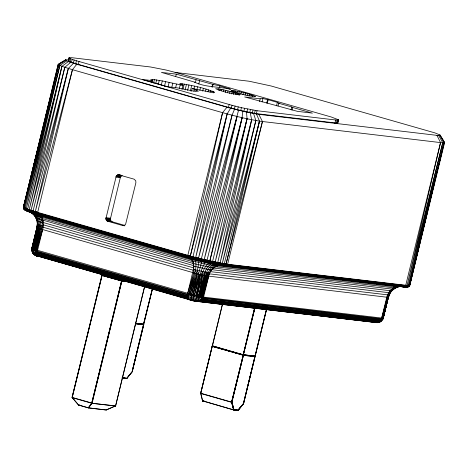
<?xml version="1.0" encoding="UTF-8"?>
<svg xmlns="http://www.w3.org/2000/svg" width="468" height="468" viewBox="0 0 468 468"><rect width="100%" height="100%" fill="white"/><g stroke="black" fill="none" stroke-linecap="round" stroke-linejoin="round"><path stroke-width="0.7" d="M225.535 265.888C217.86 263.127 210.167 268.41 208.681 276.202L203.592 297.098C202.351 303.141 195.296 301.725 191.055 300.193C187.37 300.351 186.744 296.267 187.645 293.53L193.22 270.206L193.764 269.398L193.729 263.344L192.793 261.671L42.664 218.679C39.177 215.976 33.994 216.368 31.198 212.519L31.099 212.25C35.837 215.608 38.429 221.826 36.913 227.518L31.824 248.397L31.877 251.369L32.468 251.708L191.038 297.268L200.743 299.391L202.761 299.064L380.858 320.071L382.801 319.433L388.393 297.203L383.304 318.088C382.508 321.58 378.565 323.365 375.266 322.475C377.957 323.207 381.075 322.119 382.344 319.533L382.35 318.17L387.311 297.268L388.393 297.203L388.814 294.951M27.144 209.003L34.258 211.349L34.673 213.66L38.288 214.812L27.928 211.437L27.279 210.647L27.144 209.003L24.16 207.71L23.47 206.932L58.202 64.35L65.83 59.758L68.685 59.892M30.748 212.279C37.083 214.724 39.084 222.119 38.399 228.314L197.022 273.786L192.974 294.939L194.033 296.654L199.257 297.8L382.344 319.533L383.169 318.164L388.387 297.121L383.304 318.088L382.847 318.187L203.592 297.098L195.776 295.606L32.503 248.877L31.824 248.397L36.925 227.577L37.335 224.055L37.188 220.533L35.995 217.287M34.778 237.165L31.964 248.321C30.601 252.749 34.971 256.136 39.072 256.698C36.656 255.873 37.107 252.521 37.516 250.544L42.611 229.653C44.361 223.183 43.828 213.858 35.047 213.683M193.945 300.871C196.952 302.328 199.21 299.07 199.684 296.443L204.703 275.535L194.565 273.148L193.22 270.206C193.676 265.923 194.852 258.792 189.008 257.868L214.607 264.098L205.604 262.121C198.596 271.44 199.608 284.965 195.776 295.606L196.747 297.274L195.753 299.549L194.665 300.795L188.528 299.432L199.035 301.597L377.922 322.663L199.66 301.468C195.694 301.427 191.465 300.789 187.978 298.859L37.855 255.867C34.345 254.732 27.53 250.433 37.329 254.481L187.452 297.467L197.982 300.011L380.905 321.58L380.671 321.335L379.267 322.329L375.599 322.505L378.232 322.592L377.378 322.107M221.949 265.333L218.702 265.286L213.291 267.749L211.056 270.054L210.571 271.651L209.319 272.902L195.536 269.89L193.22 270.206L43.091 227.22L40.962 229.162C42.857 224.78 42.436 219.088 39.125 215.485C35.691 213.303 31.42 213.01 27.782 211.191M105.873 218.708L116.263 176.103L117.304 175.085L118.632 174.786L134.088 179.168L135.755 180.753L135.884 182.783L125.588 224.353L124.119 225.558L122.774 225.594L107.336 221.124L106.318 220.153L105.873 218.708L110.325 219.235L110.77 220.68L111.788 221.651L124.494 225.336M105.967 217.673L110.419 218.199L110.325 219.235L120.323 177.577L121.007 176.22L122.183 175.424L117.731 174.897M127.559 281.759L121.621 281.034L101.819 275.354L121.698 280.724L121.879 281.087L92.126 403.123L88.458 407.926L78.507 405.031L72.066 397.396L101.819 275.354L102.182 275.137L72.107 397.414L78.653 405.118L80.069 405.288M122.218 378.033L126.793 378.477L122.13 377.933L126.682 378.542L132.21 371.767L152.486 288.686L143.471 324.418L143.688 324.78L143.471 324.418L152.17 289.347M222.423 304.621L212.256 345.94L243.418 355.142L231.988 402.188L233.883 409.699L233.561 409.915L202.562 400.848L233.696 409.909L238.212 410.208L237.89 410.424L243.588 403.539L238.025 410.424L233.561 409.915L231.59 402.094L254.984 307.839M238.019 410.354L243.559 403.65L266.427 309.915L243.559 403.65L237.89 410.424L243.366 403.697M23.669 208.529L34.164 212.454L187.668 256.171C201.1 258.043 214.098 262.718 227.659 264.256L405.75 285.264L409.792 285.24L444.6 142.506L440.195 135.281L436.942 135.351L258.845 114.344L246.531 112.104L226.957 107.213L76.828 64.221L72.446 69.679L37.668 212.349L37.557 213.695L38.019 214.713L28.367 211.665L24.628 209.904L23.874 209.061L23.435 207.131L23.874 209.061L25.085 209.746L34.252 212.946L190.043 257.57L215.45 263.695L226.559 265.801L406.645 287.118L408.055 285.462C413.437 284.854 404.662 288.931 403.182 287.013L407.967 287.071L408.856 286.51M226.957 107.213L222.575 112.665L187.691 255.897L188.276 257.769L209.968 263.221L225.336 266.052L226.775 265.649L227.571 264.531L262.437 121.581L258.845 114.344M123.944 281.052L121.534 280.853L101.854 275.377L102.094 275.166L72.207 397.66L92.003 403.311L115.614 405.891L144.635 286.668M124.541 281.063L121.475 280.999L91.722 403.246L88.37 407.827L78.495 404.984L79.911 405.153M222.323 304.569L212.396 346.074L212.238 345.764L212.46 346.127L212.098 346.343L243.161 355.247L255.031 356.663L243.161 355.247L231.73 402.135L200.708 393.249L212.238 346.174L243.354 355.013L231.578 402.305L200.702 393.43L212.209 346.209L200.667 393.336L202.597 400.941L204.949 401.357M187.645 293.53L193.746 272.92L188.622 295.273L188.546 297.771L189.084 299.421L38.113 256.195C34.48 255.914 31.444 252.597 32.503 248.877C34.503 237.884 43.805 220.82 31.198 212.519M106.265 409.939L115.578 405.873L106.142 410.015L88.37 407.827L91.857 403.317L121.698 280.724M243.161 355.247L254.557 308.5M37.428 222.598L37.112 227.419L31.695 249.941L35.521 251.427L194.033 296.654L195.776 295.606L201.556 274.868L196.747 297.274L198.444 296.191L204.703 275.535M242.599 111.22L242.131 117.679L209.834 260.916L187.732 255.622L34.164 211.91L27.068 209.57L23.599 207.962L23.47 206.932L42.295 130.578M190.166 256.008L190.043 257.57L190.482 258.389L209.88 263.197L225.582 266.07L216.59 264.596M406.856 287.036L403.428 287.059L406.645 287.118L226.325 265.918L215.163 263.993L190.131 257.956L37.715 214.321L25.395 210.208L24.196 209.529L23.47 208.079M37.335 224.055L37.042 227.694L31.695 249.941L36.925 227.577L42.611 229.653L36.603 250.275L35.521 251.427L36.247 255.06L36.913 255.838L38.721 256.61L36.65 255.967L34.737 254.569L34.094 253.469L33.62 250.807L38.592 228.384L33.082 249.116L32.321 250.298L32.093 248.672L37.27 227.828L32.503 248.877L38.048 228.179L33.082 249.116L33.62 250.807L34.714 249.69L39.961 228.852L35.521 251.427L37.212 252.626L187.335 295.612L188.505 296.595L187.364 296.887L37.241 253.902L35.533 252.784L37.212 252.626M124.447 377.945L126.799 378.46L132.21 371.767L143.688 324.78L143.471 324.418L132.292 370.902L143.653 324.763L135.626 323.558M23.663 207.388L23.599 207.962L24.16 207.71L25.804 210.571L35.153 213.894L25.804 210.571M24.909 208.084L24.833 208.658L25.904 208.517L27.068 209.57L28.612 209.535L30.215 210.67L32.187 210.711L37.545 213.186M37.399 225.354L37.592 223.973L37.615 225.348M30.297 210.103L30.373 211.723L31.508 212.747M220.603 263.139L220.176 264.163L219.147 264.993L209.348 262.969C198.97 269.346 203.065 286.767 198.444 296.191L199.257 297.8L200.836 296.659L206.528 275.88L387.311 297.268L381.478 318.796L379.993 321.147L377.752 322.475M115.38 406.037L91.722 403.246L121.815 280.8M26.547 210.892L25.132 210.167L25.225 209.828M215.221 264.221L224.09 265.713C215.339 262.489 206.844 265.479 206.049 275.792L208.681 276.202L202.802 296.993L199.894 300.362L197.876 301.427L198.409 301.644L195.22 301.14M220.475 265.309L406.113 287.253L219.773 265.379L215.888 266.128L211.986 269.703L211.056 270.054L209.319 272.902L209.453 273.839L207.499 276.038C207.821 270.241 212.999 264.385 219.1 264.888M221.569 265.268C218.158 265.286 214.701 263.314 211.232 263.952C207.078 266.146 204.873 270.972 204.376 275.471L206.049 275.792L208.073 272.709M194.202 259.278C198.022 263.139 194.109 269.199 196.519 273.663C197.467 269.381 199.263 264.578 197.929 260.255L189.008 257.868A26.348 1.837 13.7 0 0 205.879 262.203M191.166 300.216L191.038 297.268L195.899 273.499L190.213 294.237L187.335 295.612M195.209 257.365L195.168 259.652L205.083 262.109L214.59 264.198L215.45 263.695L216.093 262.261M382.344 319.533L387.744 297.297L382.35 318.17L381.478 318.796L203.381 297.783L202.802 296.993L207.33 276.015L201.421 298.198L202.761 299.064M37.387 224.213L37.756 224.441L37.042 227.694L31.865 248.514M201.878 296.847L206.528 275.88L205.651 275.716L199.684 296.443M24.061 205.393L23.71 206.815C25.962 209.927 33.649 210.606 37.668 212.349L190.318 256.049L222.575 112.665L72.446 69.679L61.922 66.327L58.202 64.35L65.83 59.758M205.651 275.716L200.836 296.659L201.421 298.198M246.531 112.104L247.046 118.778L209.834 260.916L226.079 264.046L259.477 121.165L256.482 114.011M234.521 109.255L232.029 115.222L198.496 258.213L238.557 110.267M192.564 300.561L194.033 296.654L199.298 274.347L198.157 274.072L192.974 294.939L191.272 295.975L190.213 294.237L194.805 273.213L188.896 293.881L187.498 294.232L37.37 251.246L36.603 250.275L41.658 229.373L35.749 250.017L40.774 229.104M253.58 113.519L255.85 120.551L222.271 263.437L259.477 121.165L440.534 142.588L444.6 142.506L439.891 134.913L434.93 132.894L271.107 85.989L249.146 81.233L175.108 72.446M383.169 318.164L388.071 297.291L382.847 318.187M436.942 135.351L440.534 142.588L407.084 285.398L442.728 142.781L438.697 135.509M73.534 63.25L70.697 62.349L64.783 67.333L31.04 210.348L68.328 68.457L73.534 63.25L76.828 64.221M200.503 258.716L200.105 260.904M37.247 227.407L36.586 230.192C37.469 227.805 36.1 226.752 38.399 228.314C40.921 222.587 38.007 214.958 32.076 212.7C35.077 213.665 37.879 215.491 41.114 216.011L192.038 259.278L208.155 263.297L219.773 265.379M217.708 262.583L251.661 119.744L250.228 112.876M383.035 317.807L382.531 319.158L382.801 319.433L388.083 297.689L384.427 312.255M27.624 209.178L61.922 66.327L68.41 61.548L70.697 62.349M192.962 256.768L227.144 113.935L230.613 108.225M384.538 311.524L385.041 309.43M420.691 239.721L409.792 285.24L444.097 142.752L439.797 135.486M421.03 238.306L424.441 224.149M424.78 222.733L427.682 210.699M428.536 207.16L429.045 205.037M430.408 199.374L431.432 195.127M431.771 193.711L432.795 189.464M433.649 185.925L434.158 183.801M435.521 178.138L436.036 176.015M31.964 248.321L37.03 227.436M212.56 261.518L247.046 118.778L259.477 121.165L224.277 263.776M408.166 285.468L442.728 142.781L408.979 285.462L444.097 142.752L409.523 285.386M58.202 64.35L23.459 207.172L58.582 64.812L65.736 60.331L68.41 61.548M23.751 207.453L58.582 64.812L24.318 207.798L59.834 65.479L66.743 60.869M25.161 208.201L59.834 65.479L26.266 208.664L61.922 66.327L29.221 209.74L64.783 67.333M68.422 60.43L69.088 57.699L71.897 57.71L150.556 66.988L166.181 70.048L178.46 73.224L331.198 116.982L338.475 119.767L337.685 123.429M68.305 61.361L69.088 57.699M68.849 61.723L69.679 58.313L69.135 57.944M69.878 62.197L70.709 58.781L69.679 58.313M71.37 62.77L72.201 59.354L70.709 58.781M73.283 63.42L74.12 60.009L72.201 59.354M75.576 64.139L76.407 60.729L74.12 60.009M78.191 64.912L79.022 61.495L76.407 60.729M151.731 82.672L152.229 80.625L150.696 79.718L152.662 79.396L162.297 80.923L182.97 85.387L181.97 89.482M151.825 82.807L152.662 79.396M153.568 82.988L154.399 79.578M155.791 83.31L156.622 79.893M158.278 84.445L159.278 80.35M161.302 85.018L162.297 80.923M164.449 86.387L165.614 81.608M168.141 86.475L169.141 82.38M171.803 87.323L172.797 83.228M175.787 76.196L176.29 74.149L212.653 84.339L219.919 85.919L230.502 89.277C218.679 86.358 205.867 87.586 194.723 82.222L195.138 82.274L161.448 72.4L176.29 74.149M175.67 87.539L176.5 84.123M179.32 88.47L180.151 85.053M180.724 85.036L181.057 83.667C192.395 85.492 204.083 87.656 214.59 92.29L208.763 91.851L192.161 88.493L191.494 91.225M182.111 85.176L182.444 83.807M183.093 88.856L184.257 84.076M185.112 89.92L186.445 84.456M187.609 90.406L188.943 84.942M190.347 90.985L191.681 85.521M144.53 286.638L115.614 405.891M195.39 82.543L196.057 79.812M193.91 88.902L194.577 86.171M193.933 91.307L194.431 89.259L192.161 88.493M195.893 91.301L196.221 89.932L194.431 89.259M196.876 89.61L197.543 86.878M198.812 84.029L199.643 80.613M199.836 90.353L200.503 87.621M202.697 91.108L203.358 88.376M205.54 91.166L206.037 89.119M207.962 91.88L208.459 89.833M210.05 92.547L210.547 90.499M211.986 87.071L212.653 84.339M212.408 87.118L213.075 84.386M211.916 92.453L212.25 91.09M213.18 92.962L213.513 91.593M218.269 90.225L218.603 88.861L221.885 89.458L234.105 92.43L240.09 94.671C231.859 94.033 223.271 91.921 215.654 88.721L218.603 88.861M219.416 87.966L219.919 85.919M219.796 90.482L220.13 89.119M221.551 90.821L221.885 89.458M223.493 91.225L223.827 89.862M225.395 92.371L225.892 90.324M227.518 92.875L228.015 90.827M229.636 93.407L230.133 91.359M231.543 91.792L231.876 90.423C239.868 91.675 248.151 93.196 255.522 96.49C247.291 95.852 238.709 93.74 231.087 90.54L231.876 90.423M228.314 107.897L229.15 104.487L79.022 61.495M231.683 93.945L232.186 91.898M233.707 92.044L234.041 90.681M233.602 94.477L234.105 92.43M231.35 108.014L232.017 105.282L229.15 104.487M235.228 92.307L235.562 90.938M235.503 94.308L235.837 92.939M236.989 92.641L237.323 91.278M236.989 94.782L237.323 93.413M234.24 109.506L235.071 106.096L232.017 105.282M238.932 93.05L239.265 91.681M239.066 95.56L239.4 94.191M240.827 94.191L241.324 92.143M237.399 110.308L238.235 106.897L235.071 106.096M242.951 94.694L243.448 92.646M240.763 110.395L241.429 107.669L257.055 110.723L335.708 120.001L338.516 120.013M245.068 95.226L245.571 93.179M247.122 95.764L247.619 93.717M243.746 111.805L244.577 108.389M249.04 96.297L249.538 94.249M246.934 111.776L247.601 109.05M250.936 96.127L251.269 94.764M252.427 96.601L252.755 95.238M249.76 112.355L250.427 109.623M252.153 113.513L252.983 110.103M254.545 113.203L255.212 110.471M256.218 114.139L257.055 110.723M259.553 101.527L260.214 98.795L262.922 98.561L268.164 99.737L277.378 102.375L279.127 103.305L278.706 103.252L278.045 105.984M262.092 101.971L262.922 98.561M266.713 103.077L267.55 99.661M267.333 103.147L268.164 99.737M276.547 105.786L277.378 102.375M291.055 109.711L291.722 106.979L278.706 103.252M291.968 110.196L292.635 107.464L291.722 106.979M254.411 308.465L243.173 354.89M254.703 308.535L243.448 354.697L255.083 356.224L243.237 354.937L212.098 346.343L212.326 346.127M254.715 357.318L243.635 402.784L266.286 309.863M334.877 123.417L335.708 120.001M336.287 123.546L337.118 120.136M337.229 123.552L338.066 120.136M337.808 122.499L338.475 119.767M381.683 318.105L386.779 297.215C388.136 291.207 393.617 285.86 400.046 286.34L393.67 287.773L215.572 266.766M403.679 287.077L405.077 286.48L405.75 285.264L440.534 142.588M24.406 203.972L28.759 186.223M29.11 184.801L32.935 169.182M33.807 165.631L34.328 163.502M35.199 159.951L35.726 157.821M36.071 156.4L37.639 150.012M38.511 146.461L39.031 144.331M39.903 140.78L40.423 138.651M40.769 137.229L41.816 132.97M44.6 121.61L45.121 119.48M45.472 118.059L46.513 113.8M207.037 260.278L242.131 117.679L247.046 118.778L215.192 262.074L251.661 119.744L220.071 263.039L255.85 120.551M42.647 129.162L43.694 124.921M44.039 123.505L45.086 119.258M45.437 117.848L46.484 113.601M47.356 110.068L48.403 105.821M48.754 104.411L49.801 100.164M50.146 98.754L51.193 94.507M54.861 79.654L55.382 77.536M33.07 210.986L68.328 68.457L35.287 211.659L72.446 69.679M231.73 402.135L243.418 355.142L212.367 345.963M37.61 227.992L38.423 224.739L37.756 224.441M201.339 258.921L237.071 116.479L242.131 117.679L204.194 259.611L237.071 116.479L222.575 112.665M35.135 235.773L36.188 231.59M198.444 296.191L203.697 275.33M202.802 296.993L208.055 276.12M232.029 115.222L195.694 257.494L227.144 113.935L190.318 256.049M226.079 264.046L262.437 121.581M33.819 249.391L39.23 228.606L34.714 249.69L35.521 251.427M191.582 294.594L197.022 273.786M205.867 260.009L205.048 262.098M197.133 295.911L202.644 275.108L204.955 272.124M211.126 261.202L210.582 262.659L209.88 263.197M194.384 295.285L200.433 274.617L203.165 271.744M192.74 272.639L194.565 273.148L195.536 269.89L193.764 269.398L193.471 267.825L193.963 266.198L193.483 265.561L192.793 261.671L191.242 258.997L190.195 258.225L34.673 213.66L190.283 258.231L210.161 263.162M192.974 294.939L199.298 274.347L204.376 275.471L206.604 272.452M29.461 211.706L36.662 214.718C40.453 218.123 41.64 224.09 39.546 228.712L39.37 225.09L38.423 224.739M31.789 249.754L32.122 248.777M392.535 290.031C389.06 291.055 390.505 297.935 386.779 297.215M226.559 265.801L222.844 265.631L224.037 264.829L224.505 263.812M387.656 297.291C388.703 292.886 391.827 289.113 396.01 287.352L400.567 286.404C394.471 287.042 389.838 291.798 387.656 297.291L387.551 294.846L389.61 293.974L391.564 291.131L394.15 288.838L397.209 287.229M389.353 294.056L388.206 297.279L389.61 293.974L389.189 293.588M389.61 293.974L388.405 297.18L389.551 293.822M409.424 285.41L408.47 286.802L404.656 286.808M192.793 261.671L193.073 260.986L192.114 260.155L41.991 217.17L39.125 215.485L40.067 215.239L35.258 213.812M132.023 371.814L126.67 378.472M393.67 287.773L393.12 288.937L390.084 290.71L211.986 269.703M33.281 253.726L34.287 254.82L38.189 256.435M126.793 378.477L122.13 377.933M238.136 410.36L233.479 409.816M102.094 275.166L101.819 275.354L104.768 275.553M207.499 276.038L209.319 272.902M135.761 323.4L143.828 324.201L135.831 323.265M255.083 356.224L243.301 354.668L212.279 345.782M135.509 323.482L143.787 324.201M381.198 319.451L382.35 318.17M42.664 218.679L41.558 219.761L36.2 217.872L33.778 214.771L34.07 214.426M39.37 225.09L42.015 225.939L43.343 224.839L193.471 267.825M408.348 286.779L407.412 287.206L405.3 287.194M210.571 271.651L388.662 292.658L391.505 290.961M88.458 407.926L106.341 409.98M397.127 287.001L394.15 288.838L391.769 289.066L213.677 268.059L193.255 263.49L41.558 219.761L43.354 222.575L193.483 265.561M34.164 211.91L190.061 256.563L215.929 262.805L227.466 264.794L405.557 285.802L407.856 286.001L408.856 285.468L409.219 285.948L409.746 285.293L409.219 285.948L405.423 286.047L227.325 265.04C213.853 263.7 200.737 259.857 187.668 256.435L34.164 212.454L190.043 257.57L34.421 213.355L37.803 214.484M378.045 322.405L375.74 322.224L376.529 322.651L376.085 322.189M68.691 60.495L68.34 60.67L68.609 60.992L70.949 62.057L78.314 64.397L228.442 107.388L242.131 110.898L256.347 113.625L335.006 122.903L337.498 123.02L337.849 122.844L337.586 122.522M23.47 206.932L23.763 206.797M200.813 393.284L202.562 400.848L203.814 401.006M405.557 285.802L408.055 285.462M379.993 321.147L380.502 321.668L378.94 321.966L200.842 300.959L199.894 300.362L201.901 300.14L379.993 321.147L381.982 320.621L381.73 320.358M143.559 324.581L135.691 323.686M397.794 286.831L400.468 286.135M37.241 253.902L35.779 254.019L37.458 255.007L187.586 297.993L188.546 297.771L187.364 296.887M187.978 298.859L200.263 301.252L379.267 322.329L378.94 321.966M192.646 256.686C200.164 259.635 208.295 260.313 215.929 262.805L218.416 262.724L220.428 263.677L222.639 263.502L224.318 264.35L226.179 264.063L227.571 264.531L405.668 285.538L407.014 285.392L407.856 286.001M40.564 217.31L41.991 217.17M217.626 265.859L395.723 286.872L400.122 286.539M35.673 217.386L36.966 220.797L42.05 222.698L43.354 222.575M243.29 354.867L243.372 354.931M200.842 300.959L198.923 301.059L199.66 301.468M37.458 255.007L36.247 255.06L188.744 298.73L187.586 297.993M32.468 252.539L33.187 252.527M36.44 255.399L34.351 254.691M407.207 286.919L407.786 286.919M405.077 286.48L407.125 286.855L223.686 265.216L405.077 286.48L408.897 286.422L409.289 286.123L408.693 285.591M400.456 286.551L397.87 286.387M181.057 83.667L179.712 83.766L182.97 85.387M37.855 255.867L36.913 255.838L189.201 299.684L188.85 299.602M404.176 287.013L406.645 287.118M397.841 286.211L404.118 286.896L403.515 286.562M233.772 409.781L238.212 410.208L233.772 409.781L231.59 402.094L233.696 409.909M203.919 401.17L202.644 400.988L204.071 401.129M405.75 285.264L407.014 285.392M152.229 80.625L142.389 79.461L167.913 86.773L177.752 87.931L193.383 91.055L198.356 91.248L196.221 89.932M260.214 98.795L244.717 96.97L297.56 111.372L312.402 113.127L292.635 107.464M118.182 174.798L120.721 175.096M117.304 175.085L121.756 175.611M116.906 175.354L121.358 175.88M116.555 175.699L121.007 176.22M116.263 176.103L120.715 176.629M116.029 176.559L120.481 177.085M115.871 177.05L120.323 177.577M105.879 218.187L110.331 218.714M105.949 219.223L110.401 219.749L110.419 218.199L110.547 220.235L106.096 219.708M106.318 220.153L110.77 220.68M106.605 220.545L111.056 221.071M106.95 220.873L111.402 221.399M107.336 221.124L111.788 221.651M107.763 221.294L112.215 221.82M122.774 225.594L124.944 225.81M224.125 265.584L225.57 265.76M226.986 266.058L233.497 266.824M234.948 266.994L241.465 267.766M242.91 267.936L249.426 268.702M250.877 268.878L257.388 269.644M258.839 269.814L265.356 270.586M266.801 270.756L268.971 271.013M270.422 271.183L273.318 271.522M274.763 271.692L276.939 271.949M278.384 272.119L281.28 272.464M282.731 272.633L284.901 272.891M286.352 273.06L289.247 273.4M290.692 273.569L292.863 273.827M294.313 273.996L297.209 274.342M298.654 274.511L300.83 274.769M302.275 274.938L305.171 275.278M306.622 275.453L308.792 275.705M310.237 275.88L313.133 276.219M314.584 276.389L316.754 276.646M318.205 276.816L321.101 277.161M322.546 277.331L324.716 277.588M326.167 277.758L332.684 278.524M334.129 278.694L340.645 279.466M342.096 279.636L348.607 280.402M350.058 280.578L356.575 281.344M358.02 281.514L364.537 282.28M365.982 282.456L372.499 283.222M373.95 283.392L380.466 284.164M381.911 284.333L388.428 285.1M389.873 285.269L396.39 286.042M209.453 273.839L387.551 294.846M102.047 275.137L106.441 275.64M121.879 280.935L125.43 281.35M197.168 301.468L197.783 301.597L196.314 301.339L376.529 322.651L375.845 322.516M135.691 323.844L143.653 324.763M202.644 400.988L203.884 401.146M222.405 265.643L225.336 266.052L222.189 265.596M215.888 266.128L206.868 264.426L193.073 260.986M211.056 270.054L193.963 266.198M375.939 322.323L376.635 322.44L376.079 322.464M215.134 264.192L216.187 264.367M187.686 256.68L190.02 257.096L187.668 256.171M36.562 255.861L35.913 255.68L37.224 256.119M37.732 256.318L38.399 256.446M402.971 286.673L404.118 286.896M405.423 286.047L407.54 286.474L224.037 264.829L226.98 265.473M195.238 259.664L188.031 257.599M209.348 262.969L205.604 262.121M187.931 257.47L190.131 257.956L187.773 257.125M37.557 213.695L34.252 212.946L37.645 214.133M224.318 264.35L227.325 265.04M238.235 106.897L241.429 107.669M188.276 257.769L38.148 214.777M91.728 403.036L92.02 403.106L72.107 397.414M28.606 211.735L27.928 211.437M190.681 258.313L201.766 261.226L198.537 274.166L197.414 270.381M37.668 212.349L34.258 211.349L37.61 212.63M31.461 212.507L28.384 211.39M37.323 214.385L38.885 214.882A26.348 1.837 13.7 0 1 30.707 212.332M254.89 356.61L254.996 356.511M32.076 212.7L34.474 213.502M36.358 255.762L35.556 255.475L36.457 255.569L36.071 255.364M27.226 210.805L28.87 211.407M187.732 255.622L190.061 256.563M24.008 209.091L25.132 210.167M26.284 210.816L24.435 209.471M226.179 264.063L227.466 264.794M190.195 258.225L192.038 259.278L192.114 260.155M201.901 300.14L200.743 299.391L381.549 320.715L380.858 320.071M390.084 290.71L390.669 291.219M187.498 294.232L188.622 295.273M42.015 225.939L43.091 227.22M439.891 134.913L440.195 135.281M65.432 59.962L65.736 60.331M42.05 222.698L43.343 224.839M395.723 286.872L396.01 287.352M36.603 250.275L37.264 251.942M40.576 225.494L40.962 229.162M388.662 292.658L388.791 294.056M28.688 211.571A26.348 1.837 13.7 0 1 27.273 210.945M224.09 265.713A26.348 1.837 13.7 0 1 222.967 265.572M222.353 265.485A26.348 1.837 13.7 0 1 220.323 265.163M219.738 265.063A26.348 1.837 13.7 0 1 206.558 262.361M403.995 286.89A26.348 1.837 13.7 0 1 402.182 286.726M126.869 378.325L122.429 377.898L126.869 378.325M36.293 255.586L35.556 255.475L36.293 255.586M233.883 409.699L231.876 402.164L233.883 409.699"/></g></svg>
